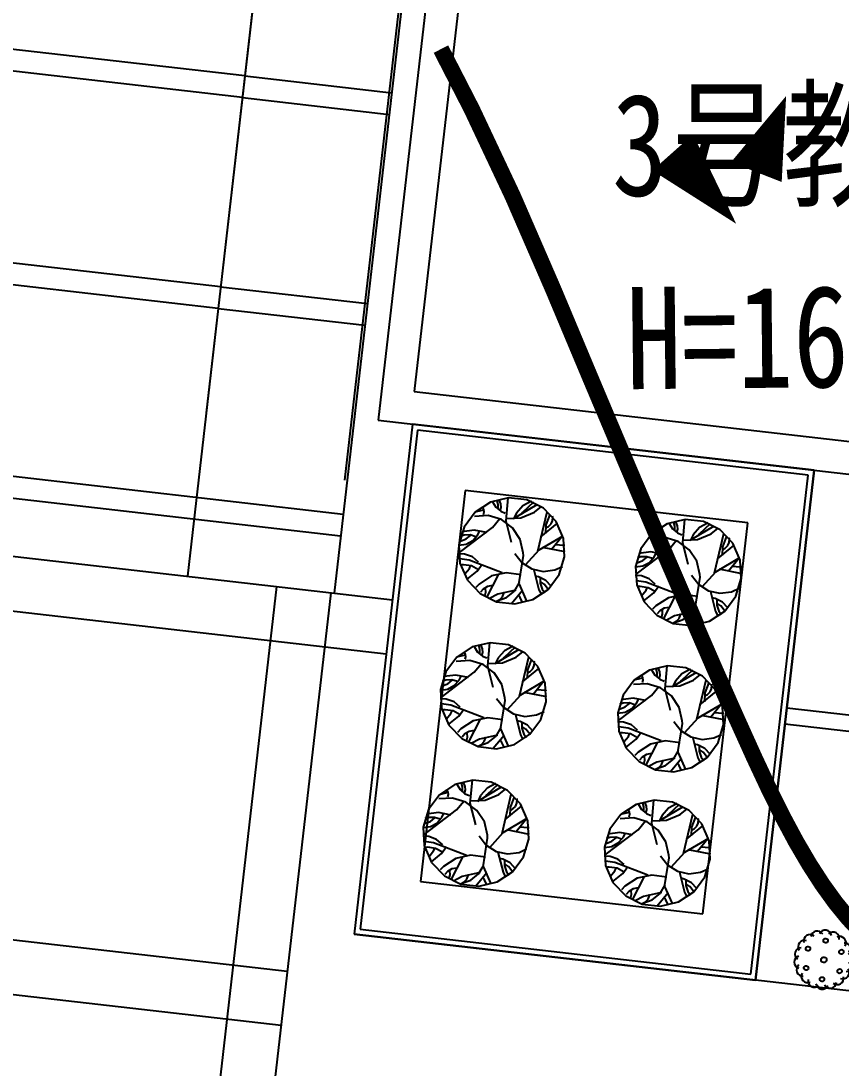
# Model space of a CAD drawing. Extents: x -2226 to 12369489, y -12501589 to 2275.
# Drawn here: x 5664027.7 to 5664042.76, y -6548001.84 to -6547982.6 of the extents above; entities that cross this region are included whole.
import ezdxf

# ---------------------------------------------------------------- set-up
doc = ezdxf.new("R2010")
doc.units = 0
doc.header["$LTSCALE"] = 1000
doc.header["$MEASUREMENT"] = 0
doc.layers.get('0').update_dxf_attribs({"linetype": 'CONTINUOUS'})
for name, color, linetype in [('2222', 7, 'CONTINUOUS'), ('LVTRY', 193, 'CONTINUOUS'), ('PUB_TEXT', 7, 'CONTINUOUS'), ('q-新建砖墙', 2, 'CONTINUOUS'), ('qj-铺地', 35, 'CONTINUOUS'), ('q乔木', 3, 'CONTINUOUS'), ('WALL', 2, 'CONTINUOUS'), ('zw乔木', 3, 'CONTINUOUS'), ('周边地形图', 8, 'CONTINUOUS'), ('绿化', 3, 'CONTINUOUS'), ('道路', 8, 'CONTINUOUS'), ('铺地', 25, 'CONTINUOUS')]:
    doc.layers.add(name, color=color, linetype=linetype)
doc.styles.add('HT', font='simhei.ttf', dxfattribs={"width": 0.8})

# ---------------------------------------------------------------- blocks, each defined once
blk = doc.blocks.new('gc090')
for points in [[(1.067, 1.447, 0, 1, 0), (0.52, 0.049, 1, 1, 0)], [(-1.016, 0.411, 1, 0, 0), (0.151, -0.902, 0, 0, 0)]]:
    blk.add_lwpolyline(points, format="xyseb")
blk = doc.blocks.new('RT5')
at = {"layer": 'WALL', "ltscale": 10}
for points in [[(4426135, -5875637), (4487035, -5875637), (4487035, -5864537), (4426135, -5864537)], [(4426735, -5875037), (4486435, -5875037), (4486435, -5865137), (4426735, -5865137)]]:
    blk.add_lwpolyline(points, close=True, dxfattribs=at)
blk = doc.blocks.new('大银杏')
at = {"layer": 'q乔木', "color": 3}
for p, q in [((329175, 3559182), (328654, 3558993)), ((329729, 3559182), (329175, 3559182)), ((330249, 3558993), (329729, 3559182)), ((328654, 3558993), (328229, 3558636)), ((330674, 3558636), (330249, 3558993)), ((328229, 3558636), (327952, 3558157)), ((330951, 3558157), (330674, 3558636)), ((327952, 3558157), (327856, 3557611)), ((331047, 3557611), (330951, 3558157)), ((327856, 3557611), (327952, 3557065)), ((330951, 3557065), (331047, 3557611)), ((327952, 3557065), (328229, 3556585)), ((330674, 3556585), (330951, 3557065)), ((328229, 3556585), (328654, 3556229)), ((330249, 3556229), (330674, 3556585)), ((328654, 3556229), (329175, 3556040)), ((329175, 3556040), (329729, 3556040)), ((329729, 3556040), (330249, 3556229))]:
    blk.add_line(p, q, dxfattribs=at)
at = {"layer": 'q乔木', "color": 50}
for p, q in [((329158, 3559181), (329170, 3558484)), ((329869, 3559158), (329629, 3558991)), ((328712, 3559010), (328827, 3558857)), ((328827, 3558857), (328988, 3558753)), ((328891, 3558948), (328845, 3559055)), ((328902, 3558817), (328891, 3558948)), ((328915, 3559065), (328892, 3559090)), ((328969, 3558972), (328915, 3559065)), ((328968, 3558760), (328987, 3558866)), ((328987, 3558866), (328969, 3558972)), ((329395, 3558578), (330049, 3559078)), ((329629, 3558991), (329461, 3558752)), ((329609, 3558625), (330001, 3558843)), ((329935, 3559135), (329642, 3558790)), ((330001, 3558843), (330191, 3559033)), ((330229, 3557690), (330371, 3558896)), ((330466, 3558828), (330383, 3558499)), ((328632, 3558578), (328225, 3558507)), ((328475, 3558726), (328257, 3558646)), ((328438, 3558806), (328428, 3558817)), ((328478, 3558744), (328438, 3558806)), ((328494, 3558673), (328478, 3558744)), ((328485, 3558600), (328494, 3558673)), ((329040, 3558504), (328632, 3558578)), ((328795, 3558242), (328987, 3558532)), ((328988, 3558753), (329129, 3558714)), ((329167, 3558555), (329609, 3558625)), ((329461, 3558752), (329404, 3558589)), ((329642, 3558790), (329613, 3558737)), ((330276, 3558123), (330712, 3558578)), ((330469, 3558464), (330533, 3558548)), ((330533, 3558548), (330564, 3558648)), ((330559, 3558753), (330551, 3558782)), ((330564, 3558648), (330559, 3558753)), ((327897, 3557383), (328795, 3558242)), ((329398, 3558296), (329040, 3558504)), ((329170, 3558484), (329404, 3557861)), ((329662, 3557978), (329398, 3558296)), ((330921, 3558225), (330254, 3557718)), ((330381, 3558407), (330469, 3558464)), ((330383, 3558499), (330400, 3558237)), ((330911, 3558214), (330646, 3557793)), ((327979, 3557914), (327887, 3557873)), ((328263, 3558100), (327906, 3558009)), ((328157, 3557942), (327979, 3557914)), ((328055, 3557810), (328172, 3557929)), ((328333, 3557907), (328157, 3557942)), ((328253, 3557780), (328380, 3557959)), ((328646, 3558066), (328263, 3558100)), ((328380, 3557959), (328428, 3558100)), ((329802, 3557588), (329662, 3557978)), ((330724, 3557946), (330985, 3557956)), ((327859, 3557599), (328072, 3557655)), ((327887, 3557725), (328055, 3557810)), ((328072, 3557655), (328253, 3557780)), ((329815, 3557508), (329802, 3557588)), ((330254, 3557718), (329902, 3557225)), ((331054, 3557759), (330362, 3557816)), ((328060, 3557350), (327878, 3557338)), ((328299, 3557292), (328060, 3557350)), ((328504, 3557156), (328299, 3557292)), ((329557, 3557541), (329800, 3557290)), ((329783, 3556689), (329815, 3557508)), ((329800, 3557290), (330115, 3557137)), ((330803, 3557186), (331016, 3557315)), ((328216, 3557181), (327935, 3557190)), ((328062, 3557028), (328011, 3557019)), ((328301, 3557019), (328062, 3557028)), ((328134, 3556758), (328249, 3556938)), ((329243, 3556917), (328216, 3557181)), ((328249, 3556938), (328276, 3557019)), ((328523, 3556928), (328301, 3557019)), ((328495, 3556885), (328617, 3557110)), ((329364, 3556936), (328940, 3556790)), ((329812, 3556928), (329364, 3556936)), ((330115, 3557137), (330463, 3557101)), ((330172, 3557122), (330396, 3556539)), ((330343, 3556929), (330248, 3556940)), ((330463, 3557101), (330803, 3557186)), ((328219, 3556610), (328495, 3556885)), ((328940, 3556790), (328592, 3556508)), ((328873, 3556132), (329148, 3556871)), ((329669, 3556413), (329793, 3556689)), ((329793, 3556689), (329793, 3556689)), ((330077, 3556155), (329793, 3556644)), ((330568, 3556845), (330343, 3556929)), ((330390, 3556928), (330410, 3556738)), ((330533, 3556725), (330409, 3556792)), ((330410, 3556738), (330494, 3556566)), ((330684, 3556576), (330533, 3556725)), ((330750, 3556689), (330568, 3556845)), ((328592, 3556508), (328504, 3556394)), ((328735, 3556372), (328665, 3556269)), ((328854, 3556463), (328735, 3556372)), ((328803, 3556402), (328797, 3556416)), ((328826, 3556284), (328803, 3556402)), ((328997, 3556507), (328854, 3556463)), ((329708, 3556451), (329184, 3556269)), ((329332, 3556209), (329364, 3556320)), ((329364, 3556320), (329366, 3556360)), ((329458, 3556196), (329669, 3556413)), ((329622, 3556041), (329907, 3556473)), ((330396, 3556539), (330485, 3556405)), ((330494, 3556566), (330580, 3556473)), ((328807, 3556166), (328826, 3556284)), ((329184, 3556269), (328949, 3556109)), ((329167, 3556052), (329263, 3556116)), ((329186, 3556064), (329458, 3556196)), ((329263, 3556116), (329332, 3556209)), ((329866, 3556248), (329821, 3556291)), ((329954, 3556109), (329866, 3556248))]:
    blk.add_line(p, q, dxfattribs=at)
at = {"layer": 'q乔木'}
blk.add_line((330985, 3557956), (331016, 3557964), dxfattribs=at)
blk = doc.blocks.new('sffsq')
at = {"layer": 'q乔木'}
for centre, major_axis, start_param, end_param in [((757131, 434162), (0, 289), -0.966357, 1.58873), ((757493, 434244), (0, 289), -1.315409, 1.239679), ((757861, 434197), (0, 289), 4.618671, 7.173759), ((756595, 433665), (0, 289), -0.268274, 2.286814), ((756819, 433961), (0, 289), -0.617353, 1.937735), ((758191, 434027), (0, 289), 4.269601, 6.824688), ((758443, 433755), (0, 289), 3.920537, 6.475625), ((756485, 433311), (0, 289), 0.080818, 2.635905), ((758587, 433413), (0, 289), 3.571467, 6.126555), ((756503, 432940), (0, 289), 0.429868, 2.984955), ((757555, 433169), (0, 128), 4.712347258055872, 10.99553256523545), ((758605, 433042), (0, 289), 3.222423, 5.777511), ((756646, 432598), (0, 289), 0.778945, 3.334032), ((756898, 432326), (0, 289), 1.127998, 3.683085), ((758270, 432392), (0, 289), 2.524267, 5.079354), ((758495, 432688), (0, 289), 2.873312, 5.428399), ((757228, 432156), (0, 289), 1.477059, 4.032146), ((757597, 432109), (0, 289), 1.826137, 4.381224), ((757958, 432191), (0, 289), 2.17519, 4.730277)]:
    blk.add_ellipse(centre, major_axis=major_axis, ratio=1, start_param=start_param, end_param=end_param, dxfattribs=at)
at = {"layer": 'q乔木', "color": 40, "linetype": 'Continuous'}
for centre in [(757535, 434052), (756773, 433592), (758315, 433622), (756790, 432701), (758332, 432732), (757570, 432271)]:
    blk.add_ellipse(centre, major_axis=(0, 103), ratio=1, start_param=4.712374, end_param=10.995559, dxfattribs=at)

msp = doc.modelspace()

# ---------------------------------------------------------------- linework, layer by layer
at = {"layer": '2222', "color": 6, "ltscale": 10}
for p, q in [((5664035.382, -6547976.269), (5664033.448, -6547993.113)), ((5664035.336, -6547976.269), (5664033.641, -6547991.035)), ((5664035.336, -6547976.269), (5664033.641, -6547991.035)), ((5664031.808, -6547983.609), (5664023.152, -6547982.615)), ((5664031.763, -6547984.006), (5664023.106, -6547983.013)), ((5664031.808, -6547983.609), (5664034.504, -6547983.918)), ((5664031.763, -6547984.006), (5664034.458, -6547984.316)), ((5664031.363, -6547987.483), (5664022.707, -6547986.49)), ((5664031.363, -6547987.483), (5664034.059, -6547987.793)), ((5664031.363, -6547987.483), (5664034.059, -6547987.793)), ((5664031.363, -6547987.483), (5664034.059, -6547987.793)), ((5664031.318, -6547987.881), (5664030.753, -6547992.803)), ((5664031.318, -6547987.881), (5664031.097, -6547989.802)), ((5664031.318, -6547987.881), (5664034.013, -6547988.19)), ((5664031.318, -6547987.881), (5664034.013, -6547988.19)), ((5664031.318, -6547987.881), (5664034.013, -6547988.19)), ((5664033.614, -6547991.667), (5664022.217, -6547990.359)), ((5664033.568, -6547992.065), (5664022.172, -6547990.756))]:
    msp.add_line(p, q, dxfattribs=at)
msp.add_lwpolyline([(5664032.686, -6547975.959), (5664031.318, -6547987.881), (5664025.357, -6547987.196), (5664026.726, -6547975.275)], close=True, dxfattribs=at)
msp.add_lwpolyline([(5664032.641, -6547976.356), (5664031.318, -6547987.881), (5664025.357, -6547987.196), (5664026.68, -6547975.672)], dxfattribs=at)
at = {"layer": 'LVTRY'}
for p, q in [((5664041.762, -6547995.219), (5664047.224, -6547995.846)), ((5664041.728, -6547995.517), (5664046.891, -6547996.11))]:
    msp.add_line(p, q, dxfattribs=at)
at = {"layer": 'qj-铺地'}
for p, q in [((5664034.889, -6547990.008), (5664033.814, -6547999.376)), ((5664042.263, -6547990.854), (5664034.889, -6547990.008)), ((5664041.188, -6548000.223), (5664042.263, -6547990.854)), ((5664033.814, -6547999.376), (5664041.188, -6548000.223)), ((5664052.111, -6548001.477), (5664033.814, -6547999.376))]:
    msp.add_line(p, q, dxfattribs=at)
at = {"layer": '周边地形图', "const_width": 0.3}
msp.add_lwpolyline([(5664035.41, -6547983.116), (5664035.977, -6547984.221), (5664036.73, -6547985.821), (5664037.476, -6547987.539), (5664038.188, -6547989.237), (5664038.838, -6547990.778), (5664039.426, -6547992.162), (5664039.953, -6547993.388), (5664040.417, -6547994.458), (5664040.82, -6547995.37), (5664041.161, -6547996.126), (5664041.441, -6547996.724), (5664041.688, -6547997.223), (5664041.933, -6547997.68), (5664042.177, -6547998.096), (5664042.418, -6547998.469), (5664042.658, -6547998.801), (5664042.895, -6547999.091), (5664043.131, -6547999.34)], dxfattribs=at)
at = {"layer": '绿化'}
for p, q in [((5664034.977, -6547990.118), (5664033.925, -6547999.288)), ((5664042.152, -6547990.942), (5664034.977, -6547990.118)), ((5664041.1, -6548000.112), (5664042.152, -6547990.942)), ((5664035.857, -6547991.226), (5664035.032, -6547998.409)), ((5664041.045, -6547991.822), (5664035.857, -6547991.226)), ((5664040.22, -6547999.004), (5664041.045, -6547991.822)), ((5664035.032, -6547998.409), (5664040.22, -6547999.004)), ((5664033.925, -6547999.288), (5664041.1, -6548000.112))]:
    msp.add_line(p, q, dxfattribs=at)
at = {"layer": '道路'}
msp.add_line((5664042.263, -6547990.854), (5664041.188, -6548000.223), dxfattribs=at)
at = {"layer": '铺地'}
for points in [[(5664006.527, -6547990.022), (5664034.519, -6547993.236)], [(5664007.287, -6547991.116), (5664034.405, -6547994.229)], [(5664032.393, -6547992.992), (5664030.682, -6548007.894)], [(5664033.386, -6547993.106), (5664031.676, -6548008.008)], [(5664009.134, -6547997.367), (5664032.588, -6548000.06)], [(5664009.115, -6547998.372), (5664032.474, -6548001.053)]]:
    msp.add_lwpolyline(points, dxfattribs=at)

# ---------------------------------------------------------------- block references
at = {"xscale": 0.00100000027785459, "yscale": 0.001000000163912773, "zscale": 0.001, "rotation": 353.4511819773911}
msp.add_blockref('RT5', (5660307.115, -6541647.835), dxfattribs=at)
at = {"layer": 'q-新建砖墙', "xscale": 0.0006119998213252509, "yscale": 0.0006120000034570694, "zscale": 0.001, "rotation": 353.4511361029562}
for p in [(5663588.084, -6550132.39), (5663591.329, -6550132.79), (5663587.747, -6550135.053), (5663591.004, -6550135.477), (5663587.428, -6550137.58), (5663590.759, -6550137.945)]:
    msp.add_blockref('大银杏', p, dxfattribs=at)
at = {"layer": 'zw乔木', "xscale": 0.0003999997410435447, "yscale": 0.0004000002518296242, "zscale": 0.001, "rotation": 353.4511758915962}
msp.add_blockref('sffsq', (5663721.637, -6548137.427), dxfattribs=at)
at = {"layer": '周边地形图', "color": 8, "zscale": 0.001}
msp.add_blockref('gc090', (5664040.683, -6547985.425), dxfattribs=at)

# ---------------------------------------------------------------- texts
at = {"layer": 'PUB_TEXT', "color": 7, "style": 'HT', "width": 0.8}
for s, height, p in [('号教学楼', 1.8776, (5664039.632, -6547985.811)), ('3', 1.878, (5664038.552, -6547985.811))]:
    msp.add_text(s, height=height, dxfattribs=at).set_placement(p)
at = {"layer": 'PUB_TEXT', "style": 'HT', "width": 0.8}
msp.add_text('H=16.10M', height=1.8776, rotation=0.6031, dxfattribs=at).set_placement((5664038.821, -6547989.367))

doc.saveas('drawing.dxf')
